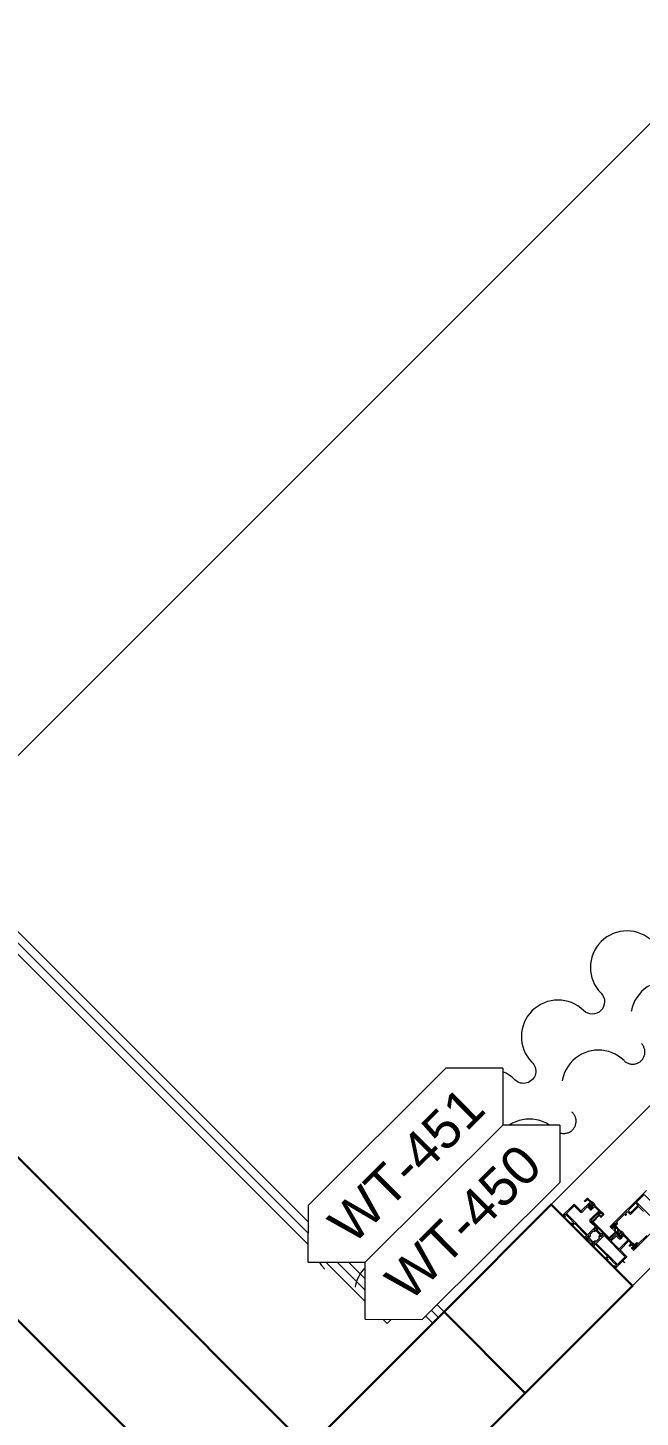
# Model space of a CAD drawing. Header units: centimetres. Extents: x 118932 to 154602, y -32682 to -23521.
# Drawn here: x 138137.5 to 138233.1, y -26718.9 to -26501.9 of the extents above; entities that cross this region are included whole.
import ezdxf

# ---------------------------------------------------------------- set-up
doc = ezdxf.new("R2010")
doc.units = ezdxf.units.CM
doc.header["$LTSCALE"] = 50
doc.header["$MEASUREMENT"] = 0
doc.linetypes.add('HIDDEN', pattern=[0.375, 0.25, -0.125])
for name, color, linetype, lineweight, true_color in [('GEN_00_BL_Yazı', 7, 'Continuous', 0, 0x4f5250), ('GEN_02_TF_Mobilya', 7, 'Continuous', 5, 0x745e3d), ('GEN_02_TF_Pencere', 7, 'Continuous', 9, 0x6093ac), ('GEN_05_ML_Alçıpan_giydirme', 7, 'Continuous', 18, 0x7ebab5), ('GEN_05_ML_Mermer', 7, 'Continuous', 9, 0x9d8692), ('KALACAK DUVARLAR', 7, 'Continuous', 30, 0x005387), ('ÖRÜLECEK DUVARLAR', 7, 'Continuous', 30, 0xfaca30)]:
    doc.layers.add(name, color=color, linetype=linetype, lineweight=lineweight, true_color=true_color)
doc.layers.add('GEN_02_TF_Halı', color=7, linetype='Continuous', lineweight=5, true_color=0x903373, transparency=0.8)
doc.styles.add('Arial_6', font='arial.ttf', dxfattribs={"height": 59.5325})

# ---------------------------------------------------------------- blocks, each defined once
blk = doc.blocks.new('LEVEL 0_E BLOK_GÖRÜNÜŞ')
at = {"layer": 'GEN_02_TF_Pencere'}
blk.add_lwpolyline([(473.71, -1194.7), (593.97, -1074.55)], dxfattribs=at)
blk = doc.blocks.new('YIKILACAK DUVARLAR LEVEL 0 D BLOK')
at = {"layer": 'KALACAK DUVARLAR', "elevation": 0}
blk.add_lwpolyline([(115.77, -770.14), (-376.98, -770.14), (-414.42, -732.67), (-567.28, -885.35), (-360.35, -1094.56), (-525.49, -1259.26), (-368.07, -1416.83), (-336.48, -1416.83), (-336.49, -1448.43), (-212.04, -1573), (-190.82, -1551.79), (-178.16, -1564.47), (-212.11, -1598.39), (-550.96, -1259.23), (-385.75, -1094.47), (-692.51, -784.33), (-679.71, -771.67), (-579.83, -872.66), (-414.4, -707.22), (-369.51, -752.14), (115.77, -752.14)], close=True, dxfattribs=at)
blk = doc.blocks.new('suıte c-d duvarlar')
at = {"layer": 'GEN_05_ML_Alçıpan_giydirme', "elevation": 0}
for points in [[(480.56, -1261.3), (475.26, -1256), (471.67, -1259.58), (163.4, -951.3), (161.63, -953.07), (471.67, -1263.11), (475.26, -1259.53), (478.79, -1263.07)], [(162.51, -952.19), (471.67, -1261.34), (475.26, -1257.76), (479.67, -1262.18)]]:
    blk.add_lwpolyline(points, dxfattribs=at)
blk = doc.blocks.new('P6_')
at = {"layer": 'GEN_02_TF_Pencere', "linetype": 'Continuous'}
for p, q in [((86126.29, 12297.57, 0), (86126.29, 12297.06, 0)), ((86126.31, 12297.57, 0), (86126.31, 12297.06, 0)), ((86126.33, 12297.57, 0), (86126.33, 12297.06, 0)), ((86126.35, 12297.57, 0), (86126.35, 12297.06, 0)), ((86126.37, 12297.57, 0), (86126.37, 12297.06, 0)), ((86126.39, 12297.57, 0), (86126.39, 12297.06, 0)), ((86126.41, 12297.57, 0), (86126.41, 12297.06, 0)), ((86126.43, 12297.57, 0), (86126.43, 12297.06, 0)), ((86126.45, 12297.57, 0), (86126.45, 12297.06, 0)), ((86126.47, 12297.57, 0), (86126.47, 12297.06, 0)), ((86126.49, 12297.57, 0), (86126.49, 12297.06, 0)), ((86126.51, 12297.57, 0), (86126.51, 12297.06, 0)), ((86126.53, 12297.57, 0), (86126.53, 12297.06, 0)), ((86126.55, 12297.57, 0), (86126.55, 12297.06, 0)), ((86126.57, 12297.57, 0), (86126.57, 12297.06, 0)), ((86126.59, 12297.57, 0), (86126.59, 12297.06, 0)), ((86126.29, 12293.16, 0), (86126.29, 12293.67, 0)), ((86126.31, 12293.16, 0), (86126.31, 12293.67, 0)), ((86126.33, 12293.16, 0), (86126.33, 12293.67, 0)), ((86126.35, 12293.16, 0), (86126.35, 12293.67, 0)), ((86126.37, 12293.16, 0), (86126.37, 12293.67, 0)), ((86126.39, 12293.16, 0), (86126.39, 12293.67, 0)), ((86126.41, 12293.16, 0), (86126.41, 12293.67, 0)), ((86126.43, 12293.16, 0), (86126.43, 12293.67, 0)), ((86126.45, 12293.16, 0), (86126.45, 12293.67, 0)), ((86126.47, 12293.16, 0), (86126.47, 12293.67, 0)), ((86126.49, 12293.16, 0), (86126.49, 12293.67, 0)), ((86126.51, 12293.16, 0), (86126.51, 12293.67, 0)), ((86126.53, 12293.16, 0), (86126.53, 12293.67, 0)), ((86126.55, 12293.16, 0), (86126.55, 12293.67, 0)), ((86126.57, 12293.16, 0), (86126.57, 12293.67, 0)), ((86126.59, 12293.16, 0), (86126.59, 12293.67, 0))]:
    blk.add_line(p, q, dxfattribs=at)
at = {"layer": 'GEN_02_TF_Pencere', "elevation": 0}
for points in [[(86121.87, 12304.44), (86124.26, 12304.44, -0.414214), (86124.41, 12304.29), (86124.41, 12302.92, 0.414214), (86124.44, 12302.89), (86126.37, 12302.89, 0.414214), (86126.4, 12302.92), (86126.4, 12303.44, 0.400696), (86126.37, 12303.47), (86125.94, 12303.49, -0.400696), (86125.91, 12303.52), (86125.91, 12303.61, -0.414214), (86125.94, 12303.64), (86126.46, 12303.64, -0.414214), (86126.56, 12303.54), (86126.56, 12302.71, -0.399104), (86126.52, 12302.66), (86126.14, 12302.64, -0.429487), (86126.11, 12302.67), (86126.11, 12302.69, 0.414214), (86126.06, 12302.74), (86125.86, 12302.74, 0.414214), (86125.76, 12302.64), (86125.76, 12302.14, 0.414214), (86125.86, 12302.04), (86126.06, 12302.04, 0.414214), (86126.11, 12302.09), (86126.11, 12302.11, -0.429495), (86126.14, 12302.14), (86126.52, 12302.13, -0.399096), (86126.56, 12302.08), (86126.56, 12300.6, -0.414214), (86126.53, 12300.57), (86126.39, 12300.57, -0.518649), (86126.37, 12300.61), (86126.41, 12300.73, 0.518649), (86126.38, 12300.77), (86124.61, 12300.77, 0.414214), (86124.41, 12300.57), (86124.41, 12299.27, 0.41134), (86124.44, 12299.24, -0.312805), (86124.46, 12299.22), (86124.49, 12299.14, -0.493156), (86124.47, 12299.11), (86124.17, 12299.09, -0.957545), (86124.17, 12299.13, 0.268123), (86124.18, 12299.14), (86124.24, 12299.3, 0.843087), (86124.23, 12299.36), (86123.78, 12299.36, 0.577366), (86123.75, 12299.31), (86123.85, 12299.15, 0.182928), (86123.86, 12299.15, -0.849637), (86123.85, 12299.11), (86123.76, 12299.11, -0.267944), (86123.5, 12299.26), (86123.47, 12299.31, 0.267964), (86123.38, 12299.36), (86123.26, 12299.36), (86123.24, 12299.32), (86123.21, 12299.36), (86123.16, 12299.36, -1), (86123.1, 12299.36), (86123.02, 12299.36, -1), (86122.96, 12299.36), (86122.87, 12299.36, 0.267966), (86122.79, 12299.31), (86122.76, 12299.26, -0.267944), (86122.5, 12299.11), (86122.4, 12299.11, -0.849744), (86122.4, 12299.15, 0.182697), (86122.41, 12299.15), (86122.5, 12299.31, 0.577366), (86122.47, 12299.36), (86122.02, 12299.36, 0.843081), (86122.01, 12299.3), (86122.07, 12299.14, 0.267761), (86122.09, 12299.13, -0.957329), (86122.08, 12299.09), (86121.84, 12299.11), (86121.84, 12299.27), (86121.84, 12299.54, -0.414214), (86121.87, 12299.57), (86122.31, 12299.57, 0.414214), (86122.34, 12299.6), (86122.34, 12302.24), (86121.92, 12302.24, -0.414214), (86121.84, 12302.32), (86121.84, 12302.49, -0.414214), (86121.99, 12302.64), (86122.02, 12302.64, -0.414214), (86122.04, 12302.62), (86122.04, 12302.56, -0.36604), (86122.02, 12302.53, 0.365984), (86121.99, 12302.51), (86121.99, 12302.42, 0.414214), (86122.02, 12302.39), (86122.13, 12302.39, 0.367429), (86122.16, 12302.41, -0.364526), (86122.19, 12302.44), (86122.31, 12302.44, 0.414214), (86122.34, 12302.47), (86122.34, 12303.31), (86122.37, 12303.34), (86122.34, 12303.37), (86122.34, 12304.21, 0.414214), (86122.31, 12304.24), (86122.19, 12304.24, -0.364526), (86122.16, 12304.26, 0.367429), (86122.13, 12304.29), (86122.02, 12304.29, 0.414214), (86121.99, 12304.26), (86121.99, 12304.17, 0.365984), (86122.02, 12304.14, -0.36604), (86122.04, 12304.11), (86122.04, 12304.06, -0.414214), (86122.02, 12304.04), (86121.99, 12304.04, -0.414214), (86121.84, 12304.19), (86121.84, 12304.41, -0.414214), (86121.87, 12304.44)], [(86124.23, 12304.26), (86122.52, 12304.26), (86122.52, 12299.57), (86124.23, 12299.57), (86124.23, 12300.57, -0.414214), (86124.61, 12300.95), (86126.35, 12300.95, 0.414214), (86126.38, 12300.98), (86126.38, 12301.86, 0.414214), (86126.35, 12301.89), (86125.66, 12301.89, -0.414214), (86125.56, 12301.99), (86125.56, 12302.59, 0.414214), (86125.46, 12302.69), (86124.33, 12302.69, -0.414214), (86124.23, 12302.79), (86124.23, 12304.26)], [(86126.56, 12301.96, 0.064394), (86126.65, 12302.17, 0.064394), (86126.67, 12302.39, 0.129325), (86126.56, 12302.82), (86126.56, 12302.67, -0.399528), (86126.53, 12302.64), (86126.12, 12302.62, -0.414214), (86126.09, 12302.65), (86126.09, 12302.68, 0.414214), (86126.06, 12302.71), (86126.05, 12302.71, 0.295923), (86125.96, 12302.65, 0.104809), (86125.91, 12302.39, 0.104809), (86125.96, 12302.13, 0.295923), (86126.05, 12302.07), (86126.06, 12302.07, 0.414214), (86126.09, 12302.1), (86126.09, 12302.13, -0.414214), (86126.12, 12302.16), (86126.53, 12302.14, -0.399528), (86126.56, 12302.11), (86126.56, 12301.96)], [(86126.42, 12302.24), (86126.1, 12302.26, -0.337036), (86126.07, 12302.28, -0.054259), (86126.06, 12302.39, -0.054259), (86126.07, 12302.49, -0.337036), (86126.1, 12302.52), (86126.42, 12302.53, -0.32284), (86126.45, 12302.51, -0.093955), (86126.47, 12302.39, -0.093955), (86126.45, 12302.26, -0.32284), (86126.42, 12302.24)], [(86122.14, 12299.04), (86122.14, 12298.19, -0.131652), (86122.13, 12298.13), (86122.02, 12297.95), (86122.02, 12297.91, 0.414214), (86122.06, 12297.87), (86122.4, 12297.87, 0.414214), (86122.44, 12297.91), (86122.44, 12297.95), (86122.34, 12298.13, -0.131652), (86122.32, 12298.19), (86122.32, 12299.04, -0.131652), (86122.34, 12299.1), (86122.44, 12299.28), (86122.44, 12299.31, 0.414214), (86122.4, 12299.35), (86122.06, 12299.35, 0.414214), (86122.02, 12299.31), (86122.02, 12299.28), (86122.13, 12299.1, -0.131652), (86122.14, 12299.04)], [(86123.9, 12299.04), (86123.9, 12298.19, -0.131652), (86123.88, 12298.13), (86123.78, 12297.95), (86123.78, 12297.91, 0.414214), (86123.82, 12297.87), (86124.16, 12297.87, 0.414214), (86124.2, 12297.91), (86124.2, 12297.95), (86124.1, 12298.13, -0.131652), (86124.08, 12298.19), (86124.08, 12299.04, -0.131652), (86124.1, 12299.1), (86124.2, 12299.28), (86124.2, 12299.31, 0.414214), (86124.16, 12299.35), (86123.82, 12299.35, 0.414214), (86123.78, 12299.31), (86123.78, 12299.28), (86123.88, 12299.1, -0.131652), (86123.9, 12299.04)], [(86125.91, 12296.5, 0.198912), (86125.92, 12296.48, 0.198912), (86125.94, 12296.47), (86126.35, 12296.47, 0.518649), (86126.38, 12296.51), (86126.33, 12296.63, -0.518649), (86126.36, 12296.67), (86126.53, 12296.67, 0.414214), (86126.56, 12296.7), (86126.56, 12297.16, 0.414214), (86126.53, 12297.19), (86125.94, 12297.19, 0.414214), (86125.91, 12297.16), (86125.91, 12296.82), (86124.56, 12296.82), (86124.56, 12298.61), (86124.56, 12300.39), (86125.91, 12300.39), (86125.91, 12300.05, 0.414214), (86125.94, 12300.02), (86126.53, 12300.02, 0.414214), (86126.56, 12300.05), (86126.56, 12300.51, 0.414214), (86126.53, 12300.54), (86126.36, 12300.54, -0.518649), (86126.33, 12300.58), (86126.38, 12300.7, 0.518649), (86126.35, 12300.74), (86125.94, 12300.74, 0.414214), (86125.91, 12300.71), (86125.91, 12300.54, -0.414214), (86125.88, 12300.51), (86124.47, 12300.51, 0.414214), (86124.44, 12300.48), (86124.44, 12298.61), (86124.44, 12296.73, 0.414214), (86124.47, 12296.7), (86125.88, 12296.7, -0.414214), (86125.91, 12296.67), (86125.91, 12296.5)], [(86126.01, 12300.15), (86126.01, 12300.59, -0.395113), (86126.04, 12300.62), (86126.25, 12300.63, 0.505029), (86126.39, 12300.44), (86126.43, 12300.44, -0.414214), (86126.46, 12300.41), (86126.46, 12300.15, -0.414214), (86126.43, 12300.12), (86126.04, 12300.12, -0.414214), (86126.01, 12300.15)], [(86122.34, 12294.99), (86122.34, 12297.62, 0.414214), (86122.31, 12297.65), (86121.87, 12297.65, -0.414214), (86121.84, 12297.68), (86121.84, 12297.96), (86121.84, 12298.12), (86122.08, 12298.14, -0.957329), (86122.09, 12298.1, 0.267761), (86122.07, 12298.09), (86122.01, 12297.93, 0.843081), (86122.02, 12297.87), (86122.47, 12297.87, 0.577366), (86122.5, 12297.92), (86122.41, 12298.07, 0.182697), (86122.4, 12298.08, -0.849744), (86122.4, 12298.12), (86122.5, 12298.12, -0.267944), (86122.76, 12297.97), (86122.79, 12297.92, 0.267966), (86122.87, 12297.87), (86122.96, 12297.87, -1), (86123.02, 12297.87), (86123.1, 12297.87, -1), (86123.16, 12297.87), (86123.21, 12297.87), (86123.24, 12297.91), (86123.26, 12297.87), (86123.38, 12297.87, 0.267964), (86123.47, 12297.92), (86123.5, 12297.97, -0.267944), (86123.76, 12298.12), (86123.85, 12298.12, -0.849637), (86123.86, 12298.08, 0.182928), (86123.85, 12298.07), (86123.75, 12297.92, 0.577366), (86123.78, 12297.87), (86124.23, 12297.87, 0.843087), (86124.24, 12297.93), (86124.18, 12298.09, 0.268123), (86124.17, 12298.1, -0.957545), (86124.17, 12298.14), (86124.47, 12298.12, -0.493156), (86124.49, 12298.09), (86124.46, 12298.01, -0.312805), (86124.44, 12297.99, 0.41134), (86124.41, 12297.96), (86124.41, 12296.66, 0.414214), (86124.61, 12296.46), (86126.38, 12296.46, 0.414214), (86126.41, 12296.49), (86126.36, 12296.63, -0.414214), (86126.39, 12296.66), (86126.53, 12296.66, -0.414214), (86126.56, 12296.63), (86126.56, 12296.28, -0.399096), (86126.52, 12296.23), (86126.14, 12296.21, -0.429495), (86126.11, 12296.24), (86126.11, 12296.26, 0.414214), (86126.06, 12296.31), (86125.86, 12296.31, 0.414214), (86125.76, 12296.21), (86125.76, 12295.71, 0.414214), (86125.86, 12295.61), (86126.06, 12295.61, 0.414214), (86126.11, 12295.66), (86126.11, 12295.68, -0.429487), (86126.14, 12295.71), (86126.52, 12295.69, -0.399104), (86126.56, 12295.64), (86126.56, 12293.69, -0.414214), (86126.46, 12293.59), (86125.94, 12293.59, -0.414214), (86125.91, 12293.62), (86125.91, 12293.71, -0.400696), (86125.94, 12293.74), (86126.37, 12293.76, 0.400696), (86126.4, 12293.79), (86126.4, 12294.3, 0.414214), (86126.37, 12294.33), (86124.44, 12294.33, 0.414214), (86124.41, 12294.3), (86124.41, 12292.94, -0.414214), (86124.26, 12292.79), (86121.87, 12292.79, -0.414214), (86121.84, 12292.82), (86121.84, 12293.04, -0.414214), (86121.99, 12293.19), (86122.02, 12293.19, -0.414214), (86122.04, 12293.17), (86122.04, 12293.12, -0.36604), (86122.02, 12293.09, 0.365984), (86121.99, 12293.06), (86121.99, 12292.97, 0.414214), (86122.02, 12292.94), (86122.13, 12292.94, 0.367429), (86122.16, 12292.97, -0.364526), (86122.19, 12292.99), (86122.31, 12292.99, 0.414214), (86122.34, 12293.02), (86122.34, 12293.86), (86122.37, 12293.89), (86122.34, 12293.92), (86122.34, 12294.76, 0.414214), (86122.31, 12294.79), (86122.19, 12294.79, -0.364526), (86122.16, 12294.82, 0.367429), (86122.13, 12294.84), (86122.02, 12294.84, 0.414214), (86121.99, 12294.81), (86121.99, 12294.72, 0.365984), (86122.02, 12294.69, -0.36604), (86122.04, 12294.66), (86122.04, 12294.61, -0.414214), (86122.02, 12294.59), (86121.99, 12294.59, -0.414214), (86121.84, 12294.74), (86121.84, 12294.91, -0.414214), (86121.92, 12294.99), (86122.34, 12294.99)], [(86126.02, 12296.6, -0.190395), (86126.01, 12296.62), (86126.01, 12297.06, -0.414214), (86126.04, 12297.09), (86126.43, 12297.09, -0.414214), (86126.46, 12297.06), (86126.46, 12296.8, -0.414214), (86126.43, 12296.77), (86126.39, 12296.77, 0.505029), (86126.25, 12296.58), (86126.04, 12296.59, -0.190395), (86126.02, 12296.6)], [(86131.33, 12297.24, -0.198912), (86131.31, 12297.24), (86129.69, 12297.24, -0.414214), (86129.66, 12297.27), (86129.66, 12297.74, -0.414214), (86129.69, 12297.77), (86131.31, 12297.77, -0.414214), (86131.34, 12297.74), (86131.34, 12297.27, -0.198912), (86131.33, 12297.24)], [(86124.41, 12296.23), (86124.41, 12294.54, 0.414189), (86124.44, 12294.51), (86126.35, 12294.51, 0.414238), (86126.38, 12294.54), (86126.38, 12295.43, 0.414214), (86126.35, 12295.46), (86125.66, 12295.46, -0.414214), (86125.56, 12295.56), (86125.56, 12296.16, 0.414214), (86125.46, 12296.26), (86124.44, 12296.26, 0.414214), (86124.41, 12296.23)], [(86126.56, 12295.52, 0.064394), (86126.65, 12295.73, 0.064394), (86126.67, 12295.95, 0.129325), (86126.56, 12296.38), (86126.56, 12296.23, -0.399528), (86126.53, 12296.2), (86126.12, 12296.18, -0.414214), (86126.09, 12296.21), (86126.09, 12296.24, 0.414214), (86126.06, 12296.27), (86126.05, 12296.27, 0.295923), (86125.96, 12296.21, 0.104809), (86125.91, 12295.95, 0.104809), (86125.96, 12295.69, 0.295923), (86126.05, 12295.63), (86126.06, 12295.63, 0.414214), (86126.09, 12295.66), (86126.09, 12295.69, -0.414214), (86126.12, 12295.72), (86126.53, 12295.7, -0.399528), (86126.56, 12295.67), (86126.56, 12295.52)], [(86126.42, 12295.81), (86126.1, 12295.82, -0.337036), (86126.07, 12295.85, -0.054259), (86126.06, 12295.95, -0.054259), (86126.07, 12296.06, -0.337036), (86126.1, 12296.08), (86126.42, 12296.1, -0.32284), (86126.45, 12296.08, -0.093955), (86126.47, 12295.95, -0.093955), (86126.45, 12295.83, -0.32284), (86126.42, 12295.81)]]:
    blk.add_lwpolyline(points, format="xyb", close=True, dxfattribs=at)
for points in [[(86122.52, 12297.65), (86122.52, 12292.97), (86124.23, 12292.97), (86124.23, 12297.65), (86122.52, 12297.65)], [(86131.5, 12297.77), (86133.21, 12297.77), (86133.21, 12294.81), (86131.5, 12294.82), (86131.5, 12297.77)]]:
    blk.add_lwpolyline(points, close=True, dxfattribs=at)
for points in [[(86133.88, 12297.96), (86125.94, 12297.97, 0.198912), (86125.92, 12297.96, 0.198912), (86125.91, 12297.94), (86125.91, 12297.5, 0.414214), (86125.94, 12297.47), (86126.14, 12297.47, 0.414214), (86126.21, 12297.54, 0.414214), (86126.18, 12297.57), (86126.1, 12297.57, -0.414214), (86126.05, 12297.62), (86126.05, 12297.74, -0.414214), (86126.1, 12297.79), (86126.77, 12297.79, -0.414214), (86126.82, 12297.74), (86126.82, 12297.62, -0.414214), (86126.77, 12297.57), (86126.69, 12297.57, 0.414214), (86126.66, 12297.54, 0.414214), (86126.73, 12297.47), (86127.04, 12297.47, 0.414214), (86127.09, 12297.52), (86127.09, 12297.59, 0.414214), (86127.06, 12297.62), (86126.96, 12297.62), (86126.96, 12297.77), (86128.96, 12297.77), (86128.96, 12297.62), (86128.89, 12297.62, 0.414214), (86128.86, 12297.59), (86128.86, 12297.53, 0.414214), (86128.89, 12297.5), (86129.05, 12297.5, 0.414214), (86129.08, 12297.53), (86129.08, 12297.74, -0.414214), (86129.11, 12297.77), (86129.46, 12297.77), (86129.46, 12297.07, 0.414213), (86129.49, 12297.04), (86131.26, 12297.04), (86131.26, 12295.96)], [(86128.96, 12292.96), (86126.96, 12292.96), (86126.96, 12293.11), (86127.06, 12293.11, 0.414214), (86127.09, 12293.14), (86127.09, 12293.21, 0.414214), (86127.04, 12293.26), (86126.73, 12293.26, 0.414214), (86126.66, 12293.19, 0.414214), (86126.69, 12293.16), (86126.77, 12293.16, -0.414214), (86126.82, 12293.11), (86126.82, 12292.99, -0.414214), (86126.77, 12292.94), (86126.1, 12292.94, -0.414214), (86126.05, 12292.99), (86126.05, 12293.11, -0.414214), (86126.1, 12293.16), (86126.18, 12293.16, 0.414214), (86126.21, 12293.19, 0.414214), (86126.14, 12293.26), (86125.94, 12293.26, 0.414214), (86125.91, 12293.23), (86125.91, 12292.79, 0.414214), (86125.94, 12292.76), (86125.94, 12292.76), (86135.88, 12292.76, 0.414214)]]:
    blk.add_lwpolyline(points, format="xyb", dxfattribs=at)
at = {"layer": 'GEN_02_TF_Pencere', "linetype": 'Continuous', "elevation": 0}
for points in [[(86126.1, 12297.57), (86126.78, 12297.57), (86126.78, 12297.66), (86126.1, 12297.66), (86126.1, 12297.57)], [(86126.78, 12293.16), (86126.1, 12293.16), (86126.1, 12293.07), (86126.78, 12293.07), (86126.78, 12293.16)]]:
    blk.add_lwpolyline(points, close=True, dxfattribs=at)
at = {"layer": 'GEN_02_TF_Pencere'}
blk.add_arc((86123.81, 12292.59, 0), 0.332, 142.1442, 217.8558, dxfattribs=at)
at = {"layer": 'GEN_05_ML_Mermer', "elevation": 0}
blk.add_lwpolyline([(86121.84, 12288.94), (86121.84, 12306.93), (86259.84, 12306.94), (86259.84, 12288.94)], close=True, dxfattribs=at)
blk = doc.blocks.new('DOGRAMA LEVEL 0 E BLOK')
at = {"rotation": 45.28448559245177}
blk.add_blockref('P6_', (-51716.68, -70349.75, 0), dxfattribs=at)
blk = doc.blocks.new('ÖRÜLECEK DUVAR LEVEL 0 E BLOK')
at = {"layer": 'ÖRÜLECEK DUVARLAR', "elevation": 0}
blk.add_lwpolyline([(-65.02, -911.07), (-48.31, -894.27), (-35.59, -907), (-52.35, -923.74)], close=True, dxfattribs=at)
blk = doc.blocks.new('FFE-Tag')
at = {"color": 0}
blk.add_wipeout([(-8.761, 0), (-6.189, 2.572), (6.189, 2.572), (8.761, 0), (6.189, -2.572), (-6.189, -2.572)], dxfattribs=at).dxf.layer = 'GEN_00_BL_Yazı'
at = {"layer": 'GEN_00_BL_Yazı', "color": 0}
for p, q in [((-8.761, 0), (-6.189, 2.572)), ((6.189, 2.572), (-6.189, 2.572)), ((8.761, 0), (6.189, 2.572)), ((-8.761, 0), (-6.189, -2.572)), ((8.761, 0), (6.189, -2.572)), ((-6.189, -2.572), (6.189, -2.572))]:
    blk.add_line(p, q, dxfattribs=at)
blk = doc.blocks.new('WT-450_BlackoutCurtains')
at = {"layer": 'GEN_00_BL_Yazı', "xscale": 2.448801272789173, "yscale": 2.448801272789173, "zscale": 2.448801272789173, "rotation": 134.9999999999806}
blk.add_blockref('FFE-Tag', (0, 0), dxfattribs=at)
at = {"layer": 'GEN_00_BL_Yazı', "insert": (8.41, -12.55), "char_height": 6, "width": 35.7298, "attachment_point": 1, "rotation": 135, "style": 'Arial_6'}
blk.add_mtext('WT-450', dxfattribs=at)
blk = doc.blocks.new('WT-451_SheerCurtain')
at = {"layer": 'GEN_00_BL_Yazı', "xscale": 2.448801272789174, "yscale": 2.448801272789174, "zscale": 2.448801272789174, "rotation": 134.9999999999815}
blk.add_blockref('FFE-Tag', (0, 0), dxfattribs=at)
at = {"layer": 'GEN_00_BL_Yazı', "insert": (8.41, -12.55), "char_height": 6, "attachment_point": 1, "rotation": 135, "style": 'Arial_6'}
blk.add_mtext('WT-451', dxfattribs=at)
blk = doc.blocks.new('PPBamako_SuiteC_TefrisPlan')
at = {"layer": 'GEN_02_TF_Halı', "elevation": 0}
blk.add_lwpolyline([(-141.11, -1340.1), (-125.77, -1355.44), (-281.33, -1511.01), (-458.11, -1334.23), (-431.7, -1307.82)], dxfattribs=at)
at = {"layer": 'GEN_02_TF_Mobilya', "elevation": 0}
blk.add_lwpolyline([(-172.42, -1530.35, 1), (-180.52, -1538.4, -1), (-183.23, -1541.09, 0.9832), (-191.37, -1549.12, -1.038091), (-193.97, -1551.91, 1), (-202.06, -1559.98, -1), (-204.76, -1562.66, 1), (-212.86, -1570.73, -1), (-215.56, -1573.42, 1), (-223.66, -1581.49, -1)], format="xyb", dxfattribs=at)
at = {"layer": 'GEN_02_TF_Mobilya', "linetype": 'HIDDEN', "elevation": 0}
blk.add_lwpolyline([(-166.11, -1538.17, 1), (-174.22, -1546.22, -1), (-176.92, -1548.91, 0.9832), (-185.07, -1556.94, -1.038091), (-187.66, -1559.73, 1), (-195.76, -1567.79, -1), (-198.46, -1570.48, 1), (-206.56, -1578.55, -1), (-209.25, -1581.24, 1), (-217.35, -1589.31, -1)], format="xyb", dxfattribs=at)
at = {"rotation": 269.8934524612886}
blk.add_blockref('WT-450_BlackoutCurtains', (-202.15, -1574.16, 0), dxfattribs=at)
blk.add_blockref('WT-451_SheerCurtain', (-211.04, -1565.24, 0), dxfattribs=at)

msp = doc.modelspace()

# ---------------------------------------------------------------- block references
for name, p in [('LEVEL 0_E BLOK_GÖRÜNÜŞ', (137741.49, -25520.47, 0)), ('YIKILACAK DUVARLAR LEVEL 0 D BLOK', (138393.35, -25150.71, 0)), ('suıte c-d duvarlar', (137721.97, -25441.19, 0)), ('ÖRÜLECEK DUVAR LEVEL 0 E BLOK', (138267.54, -25791.43))]:
    msp.add_blockref(name, p)
at = {"rotation": 359.6887739338809}
msp.add_blockref('DOGRAMA LEVEL 0 E BLOK', (138089.79, -26193.19), dxfattribs=at)

# ---------------------------------------------------------------- next in the draw order: block references
at = {"color": 1}
msp.add_blockref('PPBamako_SuiteC_TefrisPlan', (138407.54, -25114.33, 0), dxfattribs=at)

doc.saveas('drawing.dxf')
